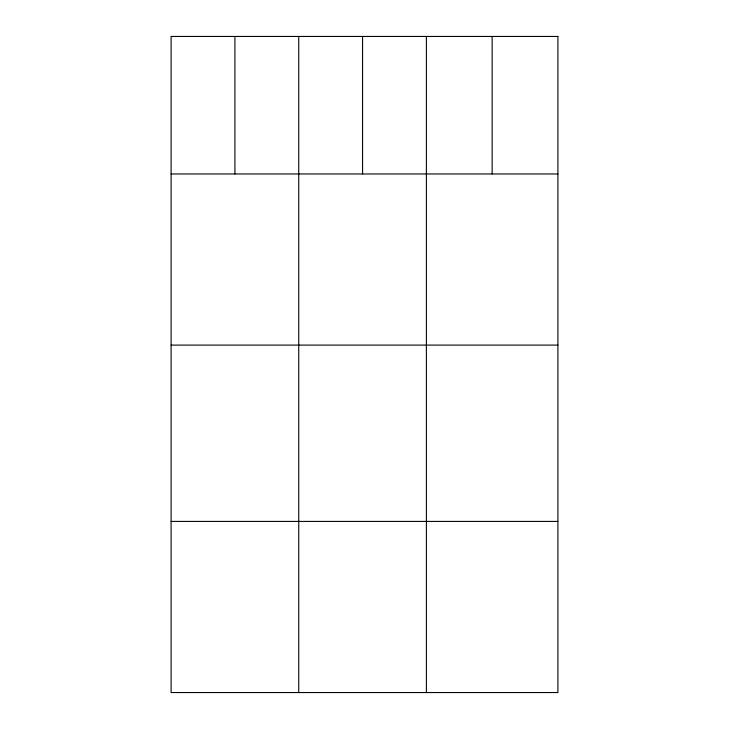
<?xml version="1.0" encoding="UTF-8"?>
<svg xmlns="http://www.w3.org/2000/svg" width="729" height="729" viewBox="0 0 729 729"><rect width="100%" height="100%" fill="white"/><g stroke="black" fill="none" stroke-linecap="round" stroke-linejoin="round"><path stroke-width="1.09" d="M171.096 173.967L557.904 173.967M171.096 345.099L557.904 345.099M171.096 521.417L557.904 521.417M492.148 36.45L492.148 173.967M426.392 36.45L426.392 692.55M362.568 36.45L362.568 173.967M298.744 36.45L298.744 692.55M234.92 36.45L234.92 173.967M557.904 36.45L171.096 36.45L171.096 692.55L557.904 692.55L557.904 36.45"/></g></svg>
